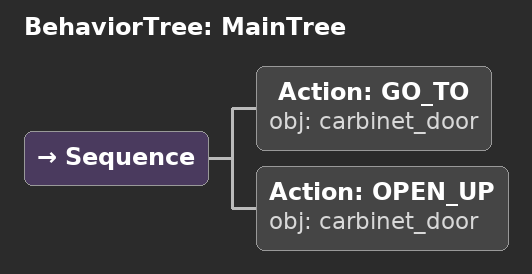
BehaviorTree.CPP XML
<root main_tree_to_execute="MainTree">
  <BehaviorTree ID="MainTree">
    <Sequence>
      <!-- Go to carbinet_door -->
      <Action ID="GO_TO" obj="carbinet_door" />
      <!-- Open up carbinet_door -->
      <Action ID="OPEN_UP" obj="carbinet_door" />
    </Sequence>
  </BehaviorTree>
</root>
